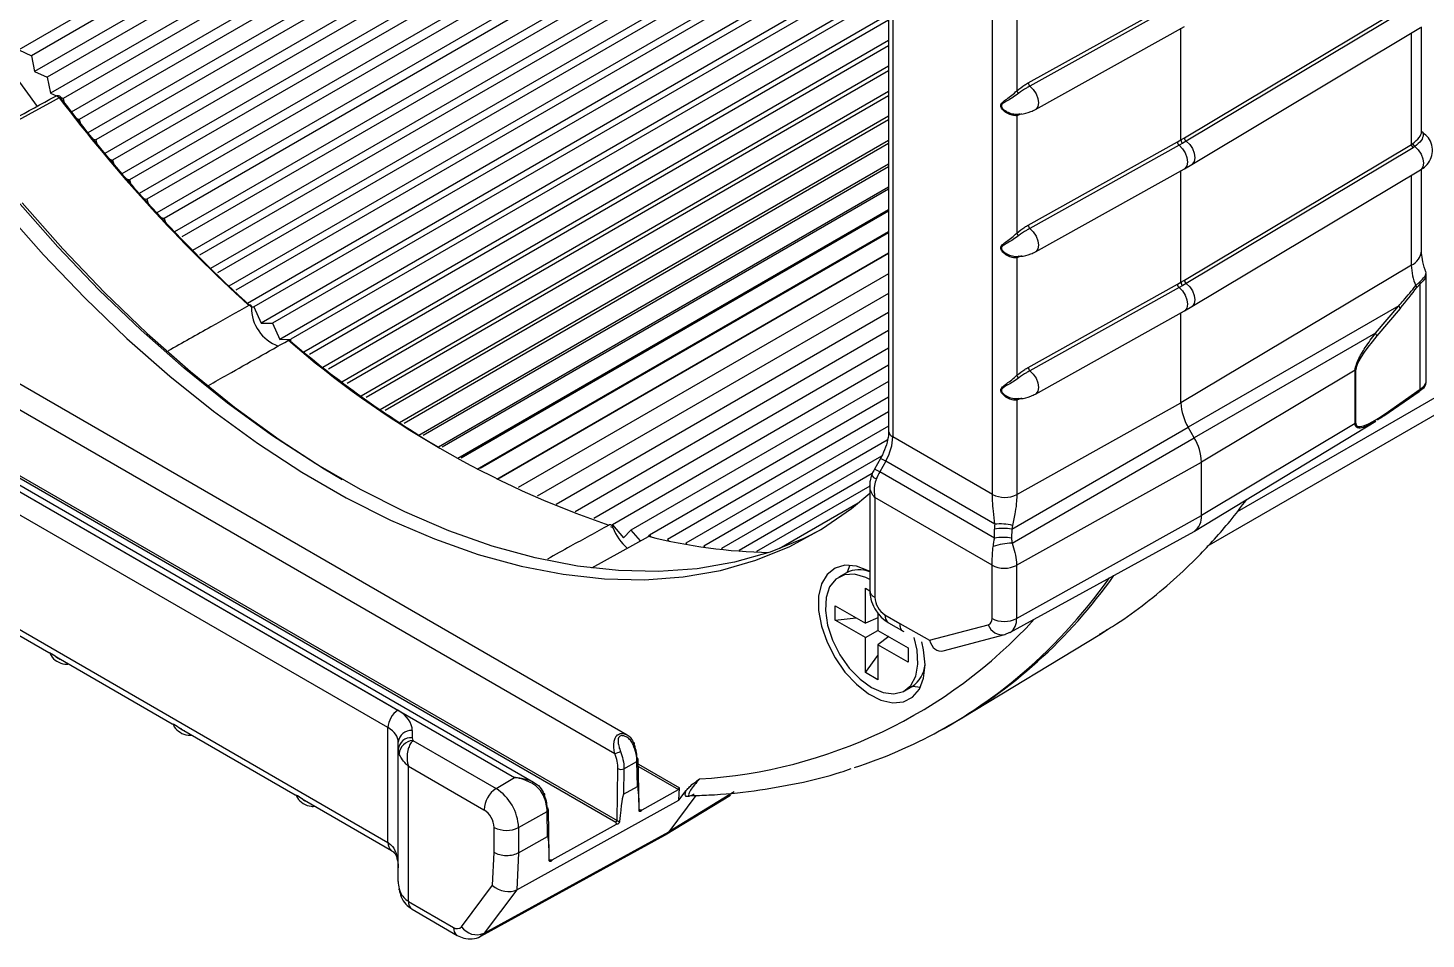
# Model space of a CAD drawing. Extents: x 7 to 135, y 1 to 99.
# Drawn here: x 81.862 to 86.678, y 68.775 to 71.913 of the extents above; entities that cross this region are included whole.
import ezdxf

# ---------------------------------------------------------------- set-up
doc = ezdxf.new("R2010")
doc.units = 0
doc.header["$MEASUREMENT"] = 0
doc.layers.add('OBJECT', color=7, linetype='CONTINUOUS')

msp = doc.modelspace()

# ---------------------------------------------------------------- linework, layer by layer
at = {"layer": 'OBJECT'}
for p, q in [((96.1288, 76.0777), (86.0274, 70.2463)), ((85.9243, 70.1276), (96.0915, 75.997)), ((84.8264, 73.5675), (81.8302, 71.8378)), ((84.8427, 73.5312), (81.8735, 71.8171)), ((84.8642, 73.4824), (81.8844, 71.7622)), ((84.8795, 73.447), (81.9276, 71.7429)), ((84.9005, 73.397), (81.9396, 71.6877)), ((84.9147, 73.3624), (81.9827, 71.6698)), ((84.9353, 73.3112), (82.0111, 71.6232)), ((84.9484, 73.2776), (82.0387, 71.5978)), ((84.9684, 73.2253), (82.0683, 71.5511)), ((84.9806, 73.1926), (82.0956, 71.5271)), ((85, 73.1391), (82.1264, 71.4802)), ((85.0112, 73.1074), (82.1533, 71.4575)), ((85.0299, 73.0528), (82.1853, 71.4106)), ((85.0402, 73.0221), (82.2118, 71.3893)), ((85.0582, 72.9664), (82.245, 71.3424)), ((85.0675, 72.9368), (82.2711, 71.3225)), ((84.7615, 72.6934), (82.3055, 71.2756)), ((84.7615, 72.66), (82.3311, 71.257)), ((84.7615, 72.5926), (82.3667, 71.2102)), ((84.7615, 72.5609), (82.3918, 71.1929)), ((84.7615, 72.493), (82.4286, 71.1462)), ((84.7615, 72.4629), (82.4531, 71.1303)), ((84.7615, 72.3945), (82.4911, 71.0838)), ((84.7615, 72.3661), (82.515, 71.0693)), ((84.7755, 72.3053), (82.5542, 71.023)), ((84.7928, 72.2887), (82.5775, 71.0098)), ((84.8265, 72.2388), (82.6178, 70.9638)), ((84.8265, 72.2139), (82.6404, 70.9519)), ((84.8265, 72.2396), (84.8265, 70.5244)), ((84.8409, 72.2196), (84.8409, 70.5044)), ((84.8265, 72.1442), (82.6648, 70.8962)), ((84.8265, 72.121), (82.7039, 70.8956)), ((84.8265, 72.051), (82.7292, 70.8402)), ((84.8265, 72.0296), (82.7677, 70.8411)), ((85.1841, 70.3062), (85.1841, 72.0215)), ((85.2682, 72.021), (85.2682, 71.6962)), ((85.3078, 71.7237), (85.8212, 72.0099)), ((84.8265, 71.9593), (82.8118, 70.7962)), ((85.827, 71.9984), (85.3136, 71.7122)), ((85.8458, 71.5342), (86.6273, 72.0014)), ((86.6333, 71.99), (85.8518, 71.5229)), ((84.8265, 71.9396), (82.832, 70.7882)), ((85.3321, 71.6317), (85.8455, 71.9179)), ((85.8337, 71.527), (85.8337, 71.9114)), ((85.8715, 71.443), (86.6591, 71.9138)), ((86.6623, 71.5549), (86.6623, 71.9163)), ((84.8265, 71.8691), (82.8772, 70.7438)), ((86.6273, 71.5115), (86.6273, 71.8948)), ((81.8302, 71.8378), (81.8735, 71.8171)), ((81.8735, 71.8171), (81.8844, 71.7622)), ((84.8265, 71.8512), (82.8966, 70.7371)), ((81.7747, 71.8052), (81.8929, 71.6427)), ((81.8844, 71.7622), (81.9276, 71.7429)), ((84.8265, 71.7805), (82.943, 70.6932)), ((84.8265, 71.7645), (82.9614, 70.6878)), ((81.9276, 71.7429), (81.9396, 71.6877)), ((81.9396, 71.6877), (81.9601, 71.6792)), ((81.9757, 71.6727), (81.9827, 71.6698)), ((81.9827, 71.6698), (81.986, 71.6556)), ((84.8265, 71.6936), (83.0091, 70.6444)), ((84.8265, 71.6794), (83.0266, 70.6403)), ((85.2844, 71.6173), (85.2682, 71.6105)), ((82.0277, 71.602), (82.0387, 71.5978)), ((82.0387, 71.5978), (82.0423, 71.5836)), ((84.8265, 71.6084), (83.0755, 70.5976)), ((84.8265, 71.5961), (83.0919, 70.5947)), ((85.2682, 71.6105), (85.2682, 71.2063)), ((82.0846, 71.5309), (82.0956, 71.5271)), ((82.0956, 71.5271), (82.0995, 71.5128)), ((84.8265, 71.5251), (83.1421, 70.5526)), ((85.8212, 71.52), (85.8337, 71.527)), ((85.8337, 71.527), (85.8458, 71.5342)), ((85.8518, 71.5229), (85.8396, 71.5155)), ((84.8265, 71.5145), (83.1573, 70.5509)), ((85.3078, 71.2338), (85.8212, 71.52)), ((85.827, 71.5085), (85.3136, 71.2223)), ((85.8396, 71.5155), (85.827, 71.5085)), ((85.8458, 71.0443), (86.6273, 71.5115)), ((86.6333, 71.5001), (85.8518, 71.0329)), ((86.6273, 71.5115), (86.6328, 71.515)), ((86.6392, 71.5039), (86.6333, 71.5001)), ((82.1424, 71.461), (82.1533, 71.4575)), ((82.1533, 71.4575), (82.1575, 71.4432)), ((84.8265, 71.4435), (83.2088, 70.5096)), ((84.8265, 71.4348), (83.2229, 70.5091)), ((85.3321, 71.1418), (85.8455, 71.428)), ((85.8455, 71.428), (85.8715, 71.443)), ((86.6623, 71.1456), (86.6623, 71.4264)), ((82.201, 71.3925), (82.2118, 71.3893)), ((82.2118, 71.3893), (82.2163, 71.375)), ((85.8337, 71.0371), (85.8337, 71.4214)), ((85.8715, 70.9531), (86.6591, 71.4239)), ((86.6273, 71.0955), (86.6273, 71.4049)), ((84.8265, 71.3639), (83.2757, 70.4686)), ((84.8265, 71.357), (83.2886, 70.4692)), ((82.2604, 71.3252), (82.2711, 71.3225)), ((82.2711, 71.3225), (82.2758, 71.3081)), ((84.8265, 71.2862), (83.3426, 70.4296)), ((84.8265, 71.2812), (83.3543, 70.4313)), ((82.3204, 71.2594), (82.3311, 71.257)), ((82.3311, 71.257), (82.3361, 71.2426)), ((84.8265, 71.2105), (83.4096, 70.3926)), ((84.8265, 71.2074), (83.4199, 70.3954)), ((84.8265, 71.1369), (83.4766, 70.3576)), ((84.8265, 71.1356), (83.4855, 70.3615)), ((85.2844, 71.1274), (85.2682, 71.1205)), ((85.2682, 71.1205), (85.2682, 70.7164)), ((86.6273, 71.0955), (85.8337, 70.6211)), ((84.8265, 71.066), (83.551, 70.3296)), ((85.8337, 71.0371), (85.8458, 71.0443)), ((86.6427, 71.0252), (86.6566, 71.0389)), ((86.6779, 70.691), (86.6779, 71.0645)), ((84.8265, 70.9985), (83.6163, 70.2998)), ((85.3078, 70.7439), (85.8212, 71.0301)), ((85.827, 71.0186), (85.3136, 70.7324)), ((85.8212, 71.0301), (85.8337, 71.0371)), ((85.8396, 71.0256), (85.827, 71.0186)), ((85.8518, 71.0329), (85.8396, 71.0256)), ((86.658, 71.032), (86.6462, 71.019)), ((86.658, 70.6686), (86.658, 71.032)), ((82.632, 70.9523), (82.6404, 70.9519)), ((82.6404, 70.9519), (82.6648, 70.8962)), ((85.8455, 70.9381), (85.8715, 70.9531)), ((86.5838, 70.9561), (85.8586, 70.5375)), ((86.5033, 70.8612), (86.5838, 70.9561)), ((86.5888, 70.947), (86.5083, 70.852)), ((82.6648, 70.8962), (82.7039, 70.8956)), ((82.7039, 70.8956), (82.7292, 70.8402)), ((84.8265, 70.9332), (83.6814, 70.2721)), ((85.3321, 70.6519), (85.8455, 70.9381)), ((85.8337, 70.6211), (85.8337, 70.9315)), ((83.9264, 69.4775), (81.5424, 70.8538)), ((84.8265, 70.8702), (83.7463, 70.2466)), ((86.5033, 70.8612), (85.8796, 70.5011)), ((81.4766, 70.8034), (83.8833, 69.4141)), ((82.7292, 70.8402), (82.7677, 70.8411)), ((82.7677, 70.8411), (82.7684, 70.8396)), ((84.8265, 70.8094), (83.8109, 70.2231)), ((84.8265, 70.751), (83.8751, 70.2018)), ((86.4337, 70.7338), (85.9044, 70.4174)), ((86.4337, 70.5505), (86.4337, 70.7338)), ((86.4355, 70.7351), (86.4355, 70.5518)), ((83.6038, 69.3147), (81.2509, 70.6731)), ((84.8265, 70.695), (83.939, 70.1826)), ((86.5329, 70.5766), (86.654, 70.661)), ((86.5369, 70.5843), (86.658, 70.6686)), ((81.255, 70.6495), (83.5382, 69.3314)), ((84.8265, 70.6414), (84.0024, 70.1656)), ((85.2844, 70.6375), (85.2682, 70.6306)), ((85.2682, 70.6306), (85.2682, 70.3058)), ((85.2682, 70.3058), (85.8337, 70.6211)), ((81.4586, 70.5791), (83.8874, 69.177)), ((81.4619, 70.5853), (83.8912, 69.1829)), ((84.8265, 70.5902), (84.0654, 70.1508)), ((85.8803, 70.1796), (86.5048, 70.5581)), ((84.8265, 70.5415), (84.1279, 70.1382)), ((85.2507, 70.1865), (85.8586, 70.5375)), ((85.8796, 70.5011), (85.8586, 70.5375)), ((86.4337, 70.5505), (85.9044, 70.2341)), ((84.8221, 70.4928), (84.1898, 70.1278)), ((85.1841, 70.3062), (84.8409, 70.5044)), ((85.2518, 70.1386), (85.8796, 70.5011)), ((81.6557, 70.4174), (83.1361, 69.5627)), ((84.8024, 70.4378), (84.2511, 70.1196)), ((84.7984, 70.4303), (84.7778, 70.3937)), ((84.8166, 70.4204), (84.796, 70.3838)), ((85.1921, 70.2036), (84.8166, 70.4204)), ((85.267, 70.0621), (85.9044, 70.4174)), ((85.9044, 70.2341), (85.9044, 70.4174)), ((84.7703, 70.3782), (84.3118, 70.1135)), ((85.1911, 70.1557), (84.796, 70.3838)), ((83.102, 69.5031), (81.6216, 70.3577)), ((84.7615, 70.3347), (84.3718, 70.1098)), ((84.7615, 70.3373), (84.7615, 69.9765)), ((84.7213, 70.2757), (84.4501, 70.1192)), ((85.1829, 70.0625), (84.779, 70.2956)), ((84.779, 70.2956), (84.779, 69.952)), ((85.267, 69.8787), (85.9044, 70.2341)), ((83.8684, 70.1954), (83.877, 70.1927)), ((83.8744, 70.2011), (83.8751, 70.2018)), ((83.8751, 70.2018), (83.9137, 70.1564)), ((83.9137, 70.1564), (83.939, 70.1826)), ((83.939, 70.1826), (83.9709, 70.1463)), ((85.1911, 70.1557), (85.1914, 70.1869)), ((85.2447, 69.8305), (85.8788, 70.1787)), ((85.2507, 70.1865), (85.2503, 70.1553)), ((85.2534, 70.1994), (85.2507, 70.1865)), ((83.8045, 70.0539), (83.9992, 70.1619)), ((83.9992, 70.1619), (84.0024, 70.1656)), ((84.0024, 70.1656), (84.0077, 70.1599)), ((84.0654, 70.1508), (84.0702, 70.1457)), ((84.1279, 70.1382), (84.1322, 70.1337)), ((84.1898, 70.1278), (84.1937, 70.1239)), ((84.2511, 70.1196), (84.2545, 70.1163)), ((84.3118, 70.1135), (84.3147, 70.1108)), ((84.3718, 70.1098), (84.3742, 70.1076)), ((84.6811, 70.0363), (84.6551, 70.0212)), ((85.1829, 69.8791), (85.1829, 70.0625)), ((85.267, 70.0621), (85.267, 69.8787)), ((84.7465, 69.9829), (84.7617, 69.9742)), ((84.7465, 69.8629), (84.7465, 69.9829)), ((81.6216, 69.9622), (83.102, 69.1076)), ((81.6341, 69.9347), (81.934, 69.7616)), ((84.6426, 69.8731), (84.6426, 69.9229)), ((84.6426, 69.9229), (84.7465, 69.8629)), ((84.7897, 69.8986), (84.7897, 69.838)), ((84.8141, 69.8913), (84.8656, 69.8616)), ((84.6426, 69.8731), (84.7147, 69.8813)), ((84.7465, 69.8131), (84.6426, 69.8731)), ((84.7897, 69.8808), (84.7465, 69.8629)), ((84.7465, 69.8131), (84.7897, 69.838)), ((84.7897, 69.838), (84.8936, 69.778)), ((84.8265, 69.8639), (84.8787, 69.8338)), ((84.8656, 69.8616), (84.9678, 69.8043)), ((84.9678, 69.8043), (85.1699, 69.8572)), ((85.5541, 69.824), (85.584, 69.8436)), ((84.7465, 69.693), (84.7465, 69.8131)), ((84.8268, 69.8165), (84.7897, 69.7882)), ((84.7897, 69.7882), (84.7897, 69.6681)), ((84.8936, 69.7282), (84.7897, 69.7882)), ((84.8776, 69.8343), (84.8781, 69.8341)), ((85.0148, 69.768), (85.2275, 69.8237)), ((85.0797, 69.5365), (85.5541, 69.824)), ((85.2275, 69.8237), (85.2445, 69.8318)), ((81.966, 69.7431), (82.3582, 69.5167)), ((84.7465, 69.693), (84.7897, 69.7513)), ((84.8936, 69.778), (84.8936, 69.7282)), ((84.7897, 69.6681), (84.7465, 69.693)), ((84.8811, 69.6298), (84.9071, 69.6448)), ((84.9091, 69.646), (84.9361, 69.6423)), ((82.3903, 69.4981), (82.7825, 69.2717)), ((83.102, 69.1076), (83.102, 69.5031)), ((85.0024, 69.4923), (85.0178, 69.5007)), ((83.1372, 69.4287), (83.1372, 69.4534)), ((83.1856, 69.4931), (83.1856, 69.4684)), ((83.1874, 69.459), (83.4744, 69.2933)), ((83.1372, 68.9737), (83.1372, 69.4287)), ((83.1723, 69.3706), (83.4327, 69.2203)), ((83.1723, 68.9051), (83.1723, 69.3706)), ((83.8912, 69.1829), (83.8939, 69.3619)), ((83.915, 69.3616), (83.9136, 69.2736)), ((83.915, 69.3616), (83.9597, 69.3866)), ((83.9611, 69.3), (83.9597, 69.3866)), ((83.9668, 69.2341), (83.9643, 69.393)), ((83.9646, 69.3773), (84.1061, 69.2956)), ((83.9647, 69.3691), (84.1023, 69.2896)), ((83.4744, 69.2933), (83.5382, 69.3314)), ((83.9136, 69.2736), (83.9611, 69.3)), ((83.9771, 69.2198), (84.1023, 69.2896)), ((84.0571, 69.1338), (84.2818, 69.2701)), ((84.295, 69.2815), (84.0689, 69.1447)), ((84.1628, 69.2695), (84.0689, 69.1447)), ((84.1023, 69.2896), (84.1061, 69.2956)), ((84.1041, 69.2531), (84.1061, 69.2956)), ((84.1041, 69.2531), (84.1296, 69.287)), ((82.8146, 69.2532), (83.1144, 69.0801)), ((83.546, 68.9451), (84.1041, 69.2531)), ((83.5519, 69.1592), (83.6504, 69.2141)), ((83.6517, 69.1277), (83.6504, 69.2141)), ((83.6574, 69.0618), (83.655, 69.2206)), ((83.967, 69.217), (83.967, 69.2171)), ((83.6678, 69.0474), (83.8892, 69.1708)), ((83.8874, 69.177), (83.8912, 69.1829)), ((83.4214, 68.7847), (84.0556, 69.133)), ((83.433, 68.7949), (84.0689, 69.1447)), ((83.4678, 69.0726), (83.4678, 69.1596)), ((83.5519, 69.1592), (83.5519, 69.0721)), ((83.5519, 69.0721), (83.6517, 69.1277)), ((83.4625, 68.9601), (83.4677, 69.0726)), ((83.5519, 69.0721), (83.546, 68.9451)), ((83.6577, 69.0445), (83.6577, 69.0445)), ((83.355, 68.8172), (83.4625, 68.9601)), ((83.546, 68.9451), (83.433, 68.7949)), ((83.1727, 68.9049), (83.3281, 68.8152)), ((83.1851, 68.8774), (83.3405, 68.7877))]:
    msp.add_line(p, q, dxfattribs=at)
at = {"layer": 'OBJECT', "flags": 128}
for points in [[(81.9697, 71.6718), (81.9483, 71.6602), (81.863, 71.6137), (81.6786, 71.5134)], [(81.9551, 71.6765), (81.9564, 71.6776), (81.9566, 71.6778)], [(81.9566, 71.6778), (81.958, 71.6783), (81.9598, 71.6784), (81.9618, 71.678), (81.9638, 71.6771), (81.9659, 71.6757), (81.9678, 71.6739), (81.9697, 71.6718)], [(81.9697, 71.6718), (81.9716, 71.6728), (81.9732, 71.6735), (81.9745, 71.6739), (81.9754, 71.6739), (81.9757, 71.6737)], [(81.9757, 71.6737), (81.9758, 71.6736), (81.9758, 71.673), (81.9753, 71.672), (81.9744, 71.6707)], [(85.3136, 71.7122), (85.325, 71.7006), (85.3343, 71.6859), (85.3404, 71.6699), (85.3425, 71.6546), (85.3404, 71.6419), (85.3343, 71.6332), (85.3321, 71.6317)], [(85.8518, 71.5229), (85.8637, 71.5115), (85.8733, 71.497), (85.8796, 71.4811), (85.8818, 71.4659), (85.8796, 71.4531), (85.8733, 71.4443), (85.8715, 71.443)], [(85.827, 71.5085), (85.8384, 71.4969), (85.8477, 71.4822), (85.8538, 71.4662), (85.8559, 71.4509), (85.8538, 71.4382), (85.8477, 71.4295), (85.8455, 71.428)], [(86.6392, 71.5039), (86.6511, 71.4925), (86.6608, 71.478), (86.6672, 71.4621), (86.6694, 71.4468), (86.6672, 71.4339), (86.6608, 71.4251), (86.6591, 71.4239)], [(81.7777, 71.2871), (81.9155, 71.1308), (82.0573, 70.9827), (82.2025, 70.8432), (82.3505, 70.713), (82.5007, 70.5925), (82.6524, 70.4823), (82.8051, 70.3829), (82.958, 70.2946), (83.1107, 70.2178), (83.2624, 70.1528), (83.4126, 70.0998), (83.5606, 70.0592), (83.7058, 70.0311), (83.8476, 70.0155), (83.9854, 70.0126), (84.1187, 70.0223), (84.2469, 70.0447), (84.3695, 70.0796), (84.486, 70.1268), (84.5959, 70.1863), (84.6987, 70.2577), (84.7615, 70.3103)], [(84.5931, 70.1846), (84.5348, 70.155), (84.4183, 70.1077), (84.2957, 70.0729), (84.1675, 70.0505), (84.0342, 70.0408), (83.8963, 70.0437), (83.7545, 70.0592), (83.6094, 70.0874), (83.4614, 70.128), (83.3112, 70.1809), (83.1595, 70.2459), (83.0068, 70.3227), (82.8538, 70.4111), (82.7012, 70.5105), (82.5495, 70.6207), (82.3993, 70.7411), (82.2513, 70.8714), (82.1061, 71.0109), (81.9643, 71.159), (81.8265, 71.3152)], [(81.8421, 71.31), (81.9816, 71.1519), (82.1251, 71.002), (82.2721, 70.8608), (82.4218, 70.729), (82.5738, 70.607), (82.7274, 70.4955), (82.8819, 70.3949), (82.9444, 70.3574)], [(85.3136, 71.2223), (85.325, 71.2107), (85.3343, 71.196), (85.3404, 71.18), (85.3425, 71.1647), (85.3404, 71.152), (85.3343, 71.1433), (85.3321, 71.1418)], [(85.827, 71.0186), (85.8384, 71.0069), (85.8477, 70.9923), (85.8538, 70.9763), (85.8559, 70.961), (85.8538, 70.9482), (85.8477, 70.9396), (85.8455, 70.9381)], [(85.8518, 71.0329), (85.8637, 71.0215), (85.8733, 71.0071), (85.8796, 70.9912), (85.8818, 70.976), (85.8796, 70.9632), (85.8733, 70.9543), (85.8715, 70.9531)], [(85.3136, 70.7324), (85.325, 70.7207), (85.3343, 70.7061), (85.3404, 70.6901), (85.3425, 70.6748), (85.3404, 70.662), (85.3343, 70.6533), (85.3321, 70.6519)], [(86.5329, 70.5766), (86.532, 70.5761), (86.5307, 70.5755)], [(84.7615, 70.0415), (84.7574, 70.0436), (84.7154, 70.0593), (84.6762, 70.0624), (84.6419, 70.0528), (84.6145, 70.0309), (84.5953, 69.9979), (84.5855, 69.9556), (84.5855, 69.9063), (84.5953, 69.8526), (84.6145, 69.7975), (84.6419, 69.7439), (84.6762, 69.6947), (84.7154, 69.6526), (84.7574, 69.6197), (84.8, 69.598), (84.8409, 69.5885), (84.8779, 69.5919), (84.9089, 69.6078), (84.9324, 69.6354), (84.947, 69.6733), (84.952, 69.7194), (84.952, 69.7194)], [(84.7615, 70.0137), (84.7481, 70.0202), (84.7093, 70.0311), (84.6742, 70.029), (84.645, 70.0142), (84.6235, 69.9876), (84.6111, 69.9507), (84.6086, 69.906), (84.6161, 69.8562), (84.6332, 69.8045), (84.6587, 69.7541), (84.6911, 69.7083), (84.7284, 69.6697), (84.7681, 69.641)], [(84.6934, 70.0626), (84.6836, 70.0387), (84.6832, 70.0374)], [(84.7681, 69.641), (84.8079, 69.6238), (84.8451, 69.6194), (84.8775, 69.6278), (84.903, 69.6487), (84.9201, 69.6808), (84.9276, 69.7219), (84.9251, 69.7695), (84.915, 69.8134)], [(84.952, 69.7194), (84.947, 69.7712), (84.9407, 69.799)], [(83.9462, 69.4453), (83.9481, 69.4465), (83.9496, 69.4476), (83.9507, 69.4486), (83.9512, 69.4494), (83.9512, 69.45), (83.9506, 69.4504), (83.9495, 69.4505), (83.948, 69.4504)], [(83.6374, 69.2698), (83.6393, 69.271), (83.6408, 69.2721), (83.6419, 69.2731), (83.6424, 69.2739), (83.6424, 69.2745), (83.6418, 69.2748), (83.6408, 69.275), (83.6393, 69.2748)], [(84.0689, 69.1447), (84.0627, 69.1379), (84.0556, 69.133)], [(83.1399, 68.9452), (83.1399, 68.9459), (83.1406, 68.9482)], [(83.433, 68.7949), (83.4276, 68.7891), (83.4216, 68.7848)]]:
    msp.add_lwpolyline(points, dxfattribs=at)
at = {"layer": 'OBJECT'}
for centre, radius, start, end in [((85.3236, 71.7245), 0.0159, 182.7821, 230.6112), ((81.9638, 71.6646), 0.015, 37.3726, 118.5482), ((86.2347, 74.9103), 5.3552, 217.2101, 227.5861), ((86.2563, 74.922), 5.3764, 217.2091, 227.6134), ((85.2893, 71.7055), 0.023, 203.7107, 230.5877), ((85.2749, 71.6095), 0.00674, 91.85, 171.757), ((85.8612, 71.5351), 0.0154, 183.0199, 232.4819), ((85.8371, 71.5208), 0.0159, 182.8119, 230.5786), ((86.6426, 71.5123), 0.0154, 182.991, 232.5109), ((86.6473, 71.516), 0.0146, 183.9864, 236.3198), ((85.3236, 71.2346), 0.0159, 182.7826, 230.6102), ((85.2893, 71.2155), 0.023, 203.7109, 230.5875), ((86.6007, 71.1514), 0.0619, 295.3875, 354.6393), ((85.2749, 71.1196), 0.00674, 91.8495, 171.7575), ((86.813, 71.0995), 0.1858, 181.2476, 203.5629), ((85.8612, 71.0451), 0.0154, 183.0197, 232.4822), ((86.6422, 71.0323), 0.0158, 358.8627, 24.7352), ((85.8371, 71.0309), 0.0159, 182.8116, 230.5789), ((86.631, 71.0146), 0.0159, 16.362, 42.2249), ((82.7704, 70.9479), 0.1385, 178.7748, 250.6107), ((86.5713, 70.9435), 0.0178, 11.4351, 45.3101), ((86.4909, 70.8485), 0.0178, 11.4192, 45.3443), ((84.9398, 73.3406), 3.3197, 228.9429, 251.0625), ((85.3149, 73.851), 3.9496, 229.8022, 238.9147), ((85.2893, 70.7256), 0.023, 203.711, 230.5874), ((85.3236, 70.7446), 0.0159, 182.7823, 230.6105), ((86.4277, 70.744), 0.0118, 300.5814, 311.5705), ((86.6482, 70.669), 0.00986, 306.127, 358.0208), ((85.2749, 70.6297), 0.00674, 91.8494, 171.7578), ((86.0068, 70.627), 0.1731, 181.9564, 211.144), ((86.527, 70.5846), 0.00986, 306.1395, 358.0083), ((84.8506, 70.5265), 0.0241, 184.9892, 246.3297), ((86.4277, 70.5606), 0.0118, 300.5814, 311.5705), ((85.7314, 70.4115), 0.1731, 1.9571, 31.1433), ((84.5458, 69.9459), 0.5463, 60.2841, 62.4563), ((84.7927, 70.3855), 0.0273, 205.7556, 251.7558), ((84.5271, 69.9128), 0.5423, 60.2777, 62.4658), ((85.2266, 70.3884), 0.0925, 242.6567, 296.7655), ((85.8434, 70.2287), 0.0613, 305.3317, 5.0298), ((84.0305, 70.2456), 0.1624, 199.0183, 230.3604), ((85.2198, 70.0187), 0.1706, 79.5822, 99.587), ((85.21, 70.0166), 0.1879, 76.6262, 95.4599), ((84.4451, 71.9248), 1.8183, 255.8037, 269.0554), ((85.2615, 69.8999), 0.239, 92.3422, 108.313), ((85.2195, 69.9875), 0.1706, 79.5809, 99.5883), ((84.7254, 69.9503), 0.0967, 68.1309, 117.2515), ((85.2253, 70.1446), 0.0925, 242.6562, 296.7663), ((84.1566, 71.0458), 1.7689, 299.1341, 324.836), ((84.0885, 71.0838), 1.8387, 309.7371, 324.5962), ((84.7909, 69.9791), 0.0296, 185.0045, 246.3148), ((84.8551, 69.9555), 0.0761, 182.6052, 237.3946), ((84.8435, 69.8881), 0.0296, 173.723, 234.9627), ((84.0742, 71.0226), 1.699, 273.4265, 317.5736), ((85.1626, 69.8763), 0.0205, 290.856, 7.8872), ((85.2193, 69.8759), 0.0529, 200.7429, 279.0264), ((85.2253, 69.9613), 0.0925, 242.6562, 296.7663), ((85.2165, 69.8727), 0.0508, 304.0442, 6.7531), ((84.8505, 69.7295), 0.1019, 303.7818, 354.8777), ((84.1903, 70.9701), 1.6861, 287.9096, 309.5464), ((83.1774, 69.4996), 0.0755, 123.2301, 177.3481), ((83.1818, 69.4483), 0.0449, 85.2236, 173.4383), ((83.1818, 69.4236), 0.0449, 85.2242, 173.4384), ((83.1919, 69.4072), 0.052, 95.0211, 173.575), ((83.8685, 69.4836), 0.0711, 282.0079, 298.7184), ((83.9048, 69.3827), 0.0235, 242.5168, 295.7388), ((83.9568, 69.3935), 0.00748, 292.7245, 356.6408), ((83.9568, 69.3922), 0.00759, 6.0468, 65.4264), ((83.5251, 69.216), 0.0924, 123.2291, 177.3485), ((83.3837, 69.1515), 0.1683, 2.6053, 57.3947), ((83.3917, 69.1561), 0.0761, 2.6059, 57.3941), ((83.6474, 69.221), 0.00752, 292.8947, 356.459), ((83.6474, 69.2197), 0.0076, 6.0796, 65.4226), ((83.9012, 69.2014), 0.021, 241.4738, 265.8013), ((83.5102, 69.2417), 0.0925, 242.656, 296.7665), ((83.1315, 69.1044), 0.0297, 173.7844, 234.8765), ((83.1325, 69.1045), 0.0304, 174.5357, 233.5095), ((83.2012, 68.9016), 0.0291, 173.0151, 234.5501), ((83.198, 68.9487), 0.0506, 239.4807, 239.9443), ((83.2021, 68.9017), 0.0296, 173.7207, 234.9652), ((83.3575, 68.8119), 0.0296, 173.7008, 234.9731), ((83.3405, 68.8305), 0.0197, 231.004, 317.4063), ((83.4079, 68.8545), 0.0646, 215.2327, 292.9117)]:
    msp.add_arc(centre, radius, start, end, dxfattribs=at)
for centre, major_axis, ratio, start_param, end_param in [((1082.7054, 622.8354), (1075.6789, 591.4588), 0.001755, 3.515358, 3.516078), ((86.342, 70.8141), (0.3665, 0.3478), 0.172095, 5.277236, 5.510268), ((86.6524, 70.9296), (0.214, 0.2031), 0.172095, 2.135643, 2.979734), ((86.5529, 70.6435), (0.1246, 0.0494), 0.19039, 5.635863, 6.207808), ((86.6524, 70.7463), (0.214, 0.2031), 0.172095, 2.979734, 3.989026), ((84.7581, 70.4542), (0.0578, 0.1052), 0.563022, 4.700608, 5.486007), ((84.8554, 70.3495), (0.0591, 0.1045), 0.571388, 1.565657, 1.792033), ((85.3838, 70.2953), (0.1361, 0.2357), 0.577247, 2.270348, 2.343815), ((85.2818, 70.1033), (-0.0165, 0.1312), 0.719639, 1.071556, 1.302126), ((85.3111, 70.1202), (-0.0432, 0.073), 0.584325, 0.766616, 0.997186), ((85.0102, 69.8288), (0.0079, 0.0617), 0.713375, 2.06851, 3.421707), ((83.0166, 69.4914), (0.169, 0.0026), 0.587275, 6.27415, 7.059548), ((83.0172, 69.4517), (0.12, 0.0026), 0.591298, 6.270279, 7.055678), ((83.2566, 69.4691), (0.071, 0.0011), 0.587275, 3.132557, 3.358934), ((83.8861, 69.4417), (-0.0536, 0.0897), 0.56722, 3.918948, 4.477792), ((83.2572, 69.4294), (0.12, 0.0011), 0.583219, 3.136322, 3.362699), ((83.8209, 69.4041), (-0.0503, 0.0903), 0.587367, 3.935806, 4.501126), ((83.582, 69.2662), (-0.0497, 0.0832), 0.56722, 3.918948, 4.484097), ((83.8996, 69.0441), (0.0143, 0.2296), 0.045213, 0.029002, 0.937916), ((83.9543, 69.0745), (0.0071, 0.2256), 0.046968, 5.402591, 6.311316), ((83.6449, 68.9022), (0.0071, 0.2256), 0.046968, 5.401722, 6.311316), ((83.0172, 69.0612), (0.12, -0.0027), 0.561983, 0.795039, 0.797817), ((83.2572, 68.9382), (0.1062, -0.0794), 0.70338, 3.625484, 3.865903), ((83.5049, 68.9845), (0.0577, -0.0208), 0.71208, 4.170661, 5.724004)]:
    msp.add_ellipse(centre, major_axis=major_axis, ratio=ratio, start_param=start_param, end_param=end_param, dxfattribs=at)
for points, knots in [([(85.2682, 71.6962), (85.2772, 71.7035), (85.2903, 71.714), (85.3036, 71.7214), (85.3078, 71.7237)], [0, 0, 0, 0, 0.6904, 1, 1, 1, 1]), ([(85.2682, 71.6105), (85.2631, 71.6105), (85.2526, 71.6107), (85.2349, 71.618), (85.222, 71.6274), (85.2152, 71.6361), (85.2128, 71.6416), (85.2127, 71.6466), (85.2145, 71.6515), (85.2208, 71.6588), (85.2337, 71.6682), (85.2516, 71.6809), (85.2626, 71.6911), (85.2682, 71.6962)], [0, 0, 0, 0, 0.12846, 0.265198, 0.392988, 0.437147, 0.483316, 0.514866, 0.54591, 0.602369, 0.724257, 0.859504, 1, 1, 1, 1]), ([(85.2747, 71.6877), (85.2685, 71.6831), (85.2567, 71.6741), (85.2376, 71.6633), (85.2239, 71.6558), (85.2171, 71.6499), (85.2151, 71.6458), (85.2151, 71.6417), (85.2167, 71.6387), (85.2191, 71.6354), (85.2252, 71.6292), (85.2389, 71.6212), (85.2577, 71.6154), (85.2691, 71.616), (85.2747, 71.6162)], [0, 0, 0, 0, 0.147739, 0.286547, 0.407208, 0.459793, 0.487158, 0.514363, 0.551097, 0.555603, 0.597245, 0.724145, 0.86479, 1, 1, 1, 1]), ([(85.3136, 71.7122), (85.3095, 71.71), (85.2968, 71.7031), (85.2836, 71.6939), (85.2747, 71.6877)], [0, 0, 0, 0, 0.318593, 1, 1, 1, 1]), ([(85.2749, 71.6165), (85.2767, 71.6164), (85.2911, 71.6158), (85.3112, 71.6216), (85.327, 71.6293), (85.3321, 71.6317)], [0, 0, 0, 0, 0.085368, 0.705158, 1, 1, 1, 1]), ([(85.8337, 71.527), (85.8338, 71.526), (85.834, 71.5241), (85.8352, 71.5209), (85.8369, 71.5181), (85.8385, 71.5164), (85.8394, 71.5157), (85.8396, 71.5155)], [0, 0, 0, 0, 0.240732, 0.481453, 0.722207, 0.952198, 1, 1, 1, 1]), ([(86.6328, 71.515), (86.6405, 71.5214), (86.6561, 71.5343), (86.6634, 71.5506), (86.662, 71.5544), (86.6618, 71.5549)], [0, 0, 0, 0, 0.469491, 0.938888, 1, 1, 1, 1]), ([(86.6635, 71.5548), (86.6637, 71.5548), (86.6667, 71.5543), (86.6693, 71.5439), (86.6639, 71.5248), (86.6476, 71.5109), (86.6392, 71.5039)], [0, 0, 0, 0, 0.015282, 0.281006, 0.634772, 1, 1, 1, 1]), ([(86.6591, 71.4239), (86.6652, 71.4281), (86.6793, 71.4378), (86.6948, 71.4595), (86.7023, 71.4878), (86.6975, 71.5161), (86.6836, 71.5396), (86.6699, 71.5498), (86.6634, 71.5547)], [0, 0, 0, 0, 0.139844, 0.320609, 0.494737, 0.679877, 0.847056, 1, 1, 1, 1]), ([(86.6639, 71.5549), (86.6634, 71.556), (86.6625, 71.5578), (86.6619, 71.5543), (86.6617, 71.5531)], [0, 0, 0, 0, 0.6713573, 1, 1, 1, 1]), ([(85.2682, 71.2063), (85.2772, 71.2135), (85.2903, 71.224), (85.3036, 71.2315), (85.3078, 71.2338)], [0, 0, 0, 0, 0.6904, 1, 1, 1, 1]), ([(85.2682, 71.1205), (85.2631, 71.1206), (85.2526, 71.1208), (85.2349, 71.1281), (85.222, 71.1375), (85.2152, 71.1461), (85.2128, 71.1517), (85.2127, 71.1566), (85.2145, 71.1616), (85.2208, 71.1689), (85.2337, 71.1782), (85.2516, 71.191), (85.2626, 71.2011), (85.2682, 71.2063)], [0, 0, 0, 0, 0.12846, 0.265198, 0.392989, 0.437148, 0.483317, 0.514866, 0.545911, 0.602369, 0.724257, 0.859505, 1, 1, 1, 1]), ([(85.2747, 71.1978), (85.2685, 71.1931), (85.2567, 71.1841), (85.2376, 71.1733), (85.2239, 71.1659), (85.2171, 71.16), (85.2151, 71.1558), (85.2151, 71.1518), (85.2167, 71.1488), (85.2191, 71.1455), (85.2252, 71.1392), (85.2389, 71.1313), (85.2577, 71.1254), (85.2691, 71.126), (85.2747, 71.1263)], [0, 0, 0, 0, 0.147739, 0.286547, 0.407208, 0.459793, 0.487158, 0.514363, 0.551097, 0.555603, 0.597245, 0.724144, 0.86479, 1, 1, 1, 1]), ([(85.3136, 71.2223), (85.3095, 71.2201), (85.2968, 71.2131), (85.2836, 71.204), (85.2747, 71.1978)], [0, 0, 0, 0, 0.318593, 1, 1, 1, 1]), ([(85.2749, 71.1266), (85.2767, 71.1265), (85.2911, 71.1259), (85.3112, 71.1316), (85.327, 71.1393), (85.3321, 71.1418)], [0, 0, 0, 0, 0.085368, 0.705158, 1, 1, 1, 1]), ([(86.6759, 71.0766), (86.6756, 71.0776), (86.6703, 71.0912), (86.6647, 71.1151), (86.6624, 71.136), (86.6624, 71.1445), (86.6623, 71.1456)], [0, 0, 0, 0, 0.037075, 0.512332, 0.937583, 1, 1, 1, 1]), ([(86.6566, 71.0389), (86.6628, 71.0449), (86.6753, 71.0567), (86.6798, 71.0697), (86.6756, 71.0754), (86.675, 71.0762)], [0, 0, 0, 0, 0.463053, 0.92447, 1, 1, 1, 1]), ([(86.6766, 71.0646), (86.6765, 71.0601), (86.6764, 71.0493), (86.6648, 71.0383), (86.658, 71.032)], [0, 0, 0, 0, 0.419519, 1, 1, 1, 1]), ([(85.8337, 71.0371), (85.8338, 71.0361), (85.834, 71.0342), (85.8352, 71.031), (85.8369, 71.0282), (85.8385, 71.0265), (85.8394, 71.0257), (85.8396, 71.0256)], [0, 0, 0, 0, 0.24073, 0.481454, 0.722208, 0.952199, 1, 1, 1, 1]), ([(86.5838, 70.9561), (86.5893, 70.9622), (86.6091, 70.9843), (86.6286, 71.0081), (86.6427, 71.0252)], [0, 0, 0, 0, 0.277548, 1, 1, 1, 1]), ([(82.6227, 70.9566), (82.5792, 70.9321), (82.4866, 70.88), (82.3941, 70.8279), (82.345, 70.8003)], [0, 0, 0, 0, 0.470016, 1, 1, 1, 1]), ([(82.632, 70.9509), (82.6319, 70.9522), (82.6318, 70.9548), (82.6303, 70.9573), (82.628, 70.9583), (82.6253, 70.9579), (82.6234, 70.9569), (82.6227, 70.9566)], [0, 0, 0, 0, 0.2200533, 0.4402963, 0.6562142, 0.8700568, 1, 1, 1, 1]), ([(86.4337, 70.7338), (86.4338, 70.736), (86.4341, 70.7413), (86.4373, 70.7533), (86.448, 70.7791), (86.471, 70.8172), (86.4917, 70.8453), (86.5033, 70.8612)], [0, 0, 0, 0, 0.046981, 0.11357, 0.227351, 0.564876, 1, 1, 1, 1]), ([(82.4836, 70.6816), (82.5058, 70.6942), (82.5978, 70.746), (82.6897, 70.7979), (82.7594, 70.8373)], [0, 0, 0, 0, 0.24128, 1, 1, 1, 1]), ([(82.7594, 70.8373), (82.7605, 70.8379), (82.7628, 70.839), (82.7654, 70.8391), (82.7667, 70.8381), (82.7668, 70.8363), (82.766, 70.8348), (82.7657, 70.8342)], [0, 0, 0, 0, 0.213909, 0.427848, 0.641601, 0.85576, 1, 1, 1, 1]), ([(85.2682, 70.6306), (85.2631, 70.6307), (85.2526, 70.6308), (85.2349, 70.6382), (85.222, 70.6475), (85.2152, 70.6562), (85.2128, 70.6617), (85.2127, 70.6667), (85.2145, 70.6717), (85.2208, 70.679), (85.2337, 70.6883), (85.2516, 70.7011), (85.2626, 70.7112), (85.2682, 70.7164)], [0, 0, 0, 0, 0.12846, 0.265198, 0.392989, 0.437148, 0.483317, 0.514866, 0.545911, 0.602369, 0.724257, 0.859505, 1, 1, 1, 1]), ([(85.2747, 70.7079), (85.2685, 70.7032), (85.2567, 70.6942), (85.2376, 70.6834), (85.2239, 70.676), (85.2171, 70.67), (85.2151, 70.6659), (85.2151, 70.6618), (85.2167, 70.6589), (85.2191, 70.6556), (85.2252, 70.6493), (85.2389, 70.6414), (85.2577, 70.6355), (85.2691, 70.6361), (85.2747, 70.6364)], [0, 0, 0, 0, 0.147739, 0.286547, 0.407208, 0.459794, 0.487158, 0.514363, 0.551096, 0.555603, 0.597245, 0.724144, 0.86479, 1, 1, 1, 1]), ([(85.2682, 70.7164), (85.2772, 70.7236), (85.2903, 70.7341), (85.3036, 70.7416), (85.3078, 70.7439)], [0, 0, 0, 0, 0.6904, 1, 1, 1, 1]), ([(85.3136, 70.7324), (85.3095, 70.7301), (85.2968, 70.7232), (85.2836, 70.7141), (85.2747, 70.7079)], [0, 0, 0, 0, 0.318593, 1, 1, 1, 1]), ([(86.654, 70.661), (86.6571, 70.6634), (86.6671, 70.6709), (86.6753, 70.6765), (86.6769, 70.6866), (86.6772, 70.6886)], [0, 0, 0, 0, 0.2680064, 0.8560293, 1, 1, 1, 1]), ([(85.2749, 70.6366), (85.2767, 70.6366), (85.2911, 70.636), (85.3112, 70.6417), (85.327, 70.6494), (85.3321, 70.6519)], [0, 0, 0, 0, 0.085368, 0.705158, 1, 1, 1, 1]), ([(86.504, 70.5593), (86.4875, 70.549), (86.4674, 70.5363), (86.4462, 70.5344), (86.4389, 70.5366), (86.4349, 70.5421), (86.4338, 70.5468), (86.4337, 70.5498), (86.4337, 70.5505)], [0, 0, 0, 0, 0.598891, 0.731787, 0.865421, 0.930784, 0.985226, 1, 1, 1, 1]), ([(86.5307, 70.5755), (86.5256, 70.5717), (86.5187, 70.5664), (86.5121, 70.5633), (86.5104, 70.5625)], [0, 0, 0, 0, 0.744078, 1, 1, 1, 1]), ([(84.8265, 70.5244), (84.8264, 70.5196), (84.8259, 70.5056), (84.8198, 70.4775), (84.809, 70.4498), (84.8007, 70.4344), (84.7984, 70.4303)], [0, 0, 0, 0, 0.177577, 0.520639, 0.87216, 1, 1, 1, 1]), ([(84.7682, 70.3735), (84.7659, 70.3669), (84.7618, 70.3552), (84.7621, 70.3428), (84.7622, 70.3374)], [0, 0, 0, 0, 0.561773, 1, 1, 1, 1]), ([(84.7778, 70.3937), (84.7769, 70.3921), (84.7733, 70.3856), (84.7703, 70.3787), (84.7681, 70.3736)], [0, 0, 0, 0, 0.249709, 1, 1, 1, 1]), ([(84.779, 70.2956), (84.779, 70.2957), (84.7773, 70.2976), (84.7745, 70.301), (84.768, 70.3105), (84.762, 70.3227), (84.7623, 70.3334), (84.7624, 70.3374)], [0, 0, 0, 0, 0.007009, 0.152267, 0.268361, 0.727321, 1, 1, 1, 1]), ([(84.7842, 70.3595), (84.7841, 70.3594), (84.7811, 70.352), (84.7767, 70.334), (84.7766, 70.3141), (84.7781, 70.3015), (84.7786, 70.2983), (84.7788, 70.2968), (84.7789, 70.2962), (84.779, 70.2959), (84.779, 70.2957), (84.779, 70.2956)], [0, 0, 0, 0, 0.005743, 0.356856, 0.829925, 0.915275, 0.964577, 0.985128, 0.992054, 0.993588, 1, 1, 1, 1]), ([(85.1921, 70.2036), (85.1905, 70.2183), (85.1877, 70.2441), (85.1846, 70.2811), (85.1842, 70.2989), (85.1841, 70.3062)], [0, 0, 0, 0, 0.4345409, 0.7667183, 1, 1, 1, 1]), ([(85.2682, 70.3058), (85.268, 70.2982), (85.2675, 70.2798), (85.2627, 70.2412), (85.2568, 70.2146), (85.2534, 70.1994)], [0, 0, 0, 0, 0.231235, 0.561816, 1, 1, 1, 1]), ([(85.5535, 69.825), (85.5548, 69.8258), (85.574, 69.8375), (85.629, 69.8698), (85.7128, 69.9315), (85.8073, 70.0093), (85.9045, 70.1025), (85.989, 70.1949), (86.0414, 70.2638), (86.0605, 70.2888)], [0, 0, 0, 0, 0.006733, 0.099706, 0.282574, 0.465442, 0.636374, 0.867758, 1, 1, 1, 1]), ([(83.8625, 70.2005), (83.8186, 70.1762), (83.7483, 70.1373), (83.6781, 70.0984), (83.6518, 70.0838)], [0, 0, 0, 0, 0.624471, 1, 1, 1, 1]), ([(83.877, 70.1927), (83.8764, 70.1942), (83.8751, 70.1972), (83.872, 70.2004), (83.8685, 70.2019), (83.8651, 70.2018), (83.8632, 70.2009), (83.8625, 70.2005)], [0, 0, 0, 0, 0.2200476, 0.4403035, 0.6562176, 0.8700583, 1, 1, 1, 1]), ([(85.1829, 70.0625), (85.1829, 70.0654), (85.183, 70.0767), (85.1842, 70.0984), (85.1857, 70.1176), (85.1864, 70.1267)], [0, 0, 0, 0, 0.154646, 0.598419, 1, 1, 1, 1]), ([(85.2518, 70.1386), (85.2554, 70.1278), (85.2629, 70.1055), (85.2666, 70.0789), (85.2669, 70.0655), (85.267, 70.0621)], [0, 0, 0, 0, 0.414902, 0.850088, 1, 1, 1, 1]), ([(84.7615, 69.9765), (84.7619, 69.969), (84.7631, 69.9501), (84.774, 69.9198), (84.7939, 69.8892), (84.8133, 69.8718), (84.8248, 69.8649), (84.8265, 69.8639)], [0, 0, 0, 0, 0.170726, 0.427085, 0.695084, 0.954941, 1, 1, 1, 1]), ([(84.8783, 69.8341), (84.8781, 69.8342), (84.8734, 69.8351), (84.8677, 69.8442), (84.8663, 69.8558), (84.8656, 69.8616)], [0, 0, 0, 0, 0.020322, 0.510148, 1, 1, 1, 1]), ([(81.9342, 69.762), (81.9344, 69.7617), (81.9348, 69.7613), (81.9378, 69.7606), (81.9414, 69.7592), (81.9456, 69.7567), (81.9508, 69.7532), (81.9576, 69.7482), (81.9633, 69.7451), (81.9663, 69.7434)], [0, 0, 0, 0, 0.177084, 0.310179, 0.449334, 0.544424, 0.637993, 0.808156, 1, 1, 1, 1]), ([(81.9771, 69.7367), (81.9754, 69.7371), (81.9681, 69.7392), (81.9593, 69.7457), (81.9507, 69.7522), (81.9461, 69.7554), (81.9426, 69.7574), (81.9408, 69.758), (81.9392, 69.7584), (81.9369, 69.7585), (81.9361, 69.7575), (81.9374, 69.7584), (81.9375, 69.7584)], [0, 0, 0, 0, 0.078889, 0.332298, 0.442735, 0.500203, 0.557337, 0.634485, 0.643947, 0.731405, 0.997912, 1, 1, 1, 1]), ([(81.9379, 69.7585), (81.939, 69.7559), (81.9439, 69.745), (81.9613, 69.7306), (81.9835, 69.7209), (81.9976, 69.722), (82.0019, 69.7223)], [0, 0, 0, 0, 0.106476, 0.459519, 0.833622, 1, 1, 1, 1]), ([(82.3585, 69.5171), (82.3587, 69.5168), (82.359, 69.5164), (82.3621, 69.5157), (82.3656, 69.5142), (82.3699, 69.5118), (82.3751, 69.5083), (82.3819, 69.5033), (82.3875, 69.5002), (82.3905, 69.4985)], [0, 0, 0, 0, 0.177082, 0.310179, 0.449333, 0.54442, 0.637992, 0.808157, 1, 1, 1, 1]), ([(82.4014, 69.4917), (82.3997, 69.4922), (82.3923, 69.4943), (82.3835, 69.5008), (82.3749, 69.5073), (82.3704, 69.5105), (82.3669, 69.5125), (82.3651, 69.5131), (82.3634, 69.5134), (82.3612, 69.5136), (82.3604, 69.5126), (82.3617, 69.5135), (82.3617, 69.5135)], [0, 0, 0, 0, 0.078889, 0.332296, 0.442734, 0.500204, 0.557337, 0.634483, 0.643948, 0.731405, 0.997912, 1, 1, 1, 1]), ([(82.3622, 69.5136), (82.3633, 69.511), (82.3682, 69.5001), (82.3856, 69.4857), (82.4078, 69.476), (82.4219, 69.4771), (82.4262, 69.4774)], [0, 0, 0, 0, 0.106476, 0.459519, 0.833622, 1, 1, 1, 1]), ([(83.1874, 69.459), (83.1839, 69.4546), (83.1778, 69.4466), (83.1709, 69.4282), (83.1671, 69.4071), (83.168, 69.3889), (83.1704, 69.3772), (83.1716, 69.3729), (83.1723, 69.3707), (83.1723, 69.3706)], [0, 0, 0, 0, 0.220983, 0.393624, 0.62957, 0.865292, 0.92733, 0.996391, 1, 1, 1, 1]), ([(83.8833, 69.4141), (83.882, 69.42), (83.8791, 69.4327), (83.8797, 69.4517), (83.8835, 69.4663), (83.8892, 69.4753), (83.8956, 69.4804), (83.9033, 69.4831), (83.9136, 69.483), (83.9265, 69.4785), (83.9401, 69.4679), (83.9453, 69.4564), (83.948, 69.4504)], [0, 0, 0, 0, 0.120974, 0.261665, 0.366697, 0.439044, 0.499805, 0.560103, 0.631647, 0.736673, 0.863638, 1, 1, 1, 1]), ([(83.9462, 69.4453), (83.9434, 69.4503), (83.9381, 69.46), (83.9262, 69.4697), (83.9155, 69.4748), (83.9072, 69.476), (83.9014, 69.4745), (83.8973, 69.4707), (83.8947, 69.4635), (83.8946, 69.4517), (83.8972, 69.4367), (83.9009, 69.4261), (83.9026, 69.4213)], [0, 0, 0, 0, 0.145012, 0.279375, 0.384498, 0.450067, 0.501535, 0.552961, 0.61833, 0.722543, 0.871294, 1, 1, 1, 1]), ([(83.1723, 69.3706), (83.1722, 69.3707), (83.1721, 69.3708), (83.1719, 69.371), (83.1715, 69.3713), (83.1706, 69.3721), (83.1682, 69.3742), (83.1593, 69.3826), (83.1479, 69.3966), (83.1425, 69.4081), (83.1402, 69.413)], [0, 0, 0, 0, 0.006409, 0.007946, 0.012356, 0.02942, 0.070262, 0.170742, 0.638609, 1, 1, 1, 1]), ([(83.9026, 69.4213), (83.906, 69.4119), (83.9134, 69.3913), (83.9144, 69.3721), (83.915, 69.3616)], [0, 0, 0, 0, 0.4536292, 1, 1, 1, 1]), ([(83.9597, 69.3866), (83.9592, 69.3951), (83.9579, 69.4138), (83.9503, 69.4342), (83.9462, 69.4453)], [0, 0, 0, 0, 0.454595, 1, 1, 1, 1]), ([(84.1422, 69.2688), (84.1641, 69.2694), (84.2389, 69.2717), (84.364, 69.2839), (84.515, 69.3105), (84.6264, 69.3369), (84.6856, 69.3579), (84.698, 69.3623)], [0, 0, 0, 0, 0.1122022, 0.3847828, 0.6568454, 0.9282342, 1, 1, 1, 1]), ([(83.6374, 69.2698), (83.633, 69.2773), (83.6232, 69.2943), (83.5943, 69.3152), (83.5652, 69.3265), (83.545, 69.3304), (83.5394, 69.3313), (83.5384, 69.3314), (83.5382, 69.3314)], [0, 0, 0, 0, 0.2162359, 0.4848882, 0.8577056, 0.9736091, 0.9965691, 1, 1, 1, 1]), ([(83.5382, 69.3314), (83.5384, 69.3314), (83.5392, 69.3314), (83.5414, 69.3314), (83.5471, 69.3311), (83.5674, 69.3292), (83.5967, 69.3208), (83.6263, 69.3005), (83.6352, 69.2828), (83.6393, 69.2748)], [0, 0, 0, 0, 0.00312, 0.020675, 0.053584, 0.140086, 0.507997, 0.777079, 1, 1, 1, 1]), ([(84.1296, 69.287), (84.1333, 69.2912), (84.1469, 69.3068), (84.1637, 69.3179), (84.1756, 69.3266), (84.1757, 69.3267)], [0, 0, 0, 0, 0.268858, 0.992219, 1, 1, 1, 1]), ([(84.1757, 69.3267), (84.1633, 69.3124), (84.1435, 69.2896), (84.1369, 69.273), (84.1379, 69.2674), (84.1422, 69.2685), (84.1422, 69.2685)], [0, 0, 0, 0, 0.519996, 0.829074, 0.997328, 1, 1, 1, 1]), ([(82.7827, 69.2722), (82.7829, 69.2719), (82.7833, 69.2715), (82.7863, 69.2707), (82.7899, 69.2693), (82.7942, 69.2669), (82.7993, 69.2634), (82.8061, 69.2583), (82.8118, 69.2552), (82.8148, 69.2536)], [0, 0, 0, 0, 0.1770859, 0.310183, 0.4493323, 0.5444251, 0.6379914, 0.8081567, 1, 1, 1, 1]), ([(82.8257, 69.2468), (82.8239, 69.2473), (82.8166, 69.2494), (82.8078, 69.2559), (82.7992, 69.2623), (82.7946, 69.2656), (82.7911, 69.2676), (82.7893, 69.2682), (82.7877, 69.2685), (82.7854, 69.2687), (82.7846, 69.2676), (82.786, 69.2685), (82.786, 69.2685)], [0, 0, 0, 0, 0.078889, 0.332296, 0.442734, 0.500204, 0.557337, 0.634484, 0.643945, 0.731405, 0.997912, 1, 1, 1, 1]), ([(82.7864, 69.2686), (82.7876, 69.2661), (82.7924, 69.2552), (82.8099, 69.2408), (82.8321, 69.231), (82.8461, 69.2322), (82.8505, 69.2325)], [0, 0, 0, 0, 0.106476, 0.459519, 0.833622, 1, 1, 1, 1]), ([(83.6504, 69.2141), (83.6498, 69.2226), (83.6485, 69.2404), (83.6412, 69.2597), (83.6374, 69.2698)], [0, 0, 0, 0, 0.480225, 1, 1, 1, 1]), ([(84.1567, 69.2735), (84.1523, 69.2713), (84.1427, 69.2665), (84.1316, 69.2645), (84.1238, 69.2692), (84.1273, 69.28), (84.1296, 69.287)], [0, 0, 0, 0, 0.136597, 0.302554, 0.553078, 1, 1, 1, 1]), ([(83.9664, 69.2211), (83.9665, 69.221), (83.9674, 69.2209), (83.9692, 69.2206), (83.9727, 69.2201), (83.9754, 69.2199), (83.9771, 69.2198)], [0, 0, 0, 0, 0.013976, 0.263129, 0.511774, 1, 1, 1, 1]), ([(83.9771, 69.2198), (83.9766, 69.219), (83.9756, 69.2175), (83.9737, 69.2157), (83.9717, 69.2145), (83.9698, 69.2141), (83.9683, 69.2146), (83.9672, 69.2158), (83.967, 69.2172), (83.967, 69.2179)], [0, 0, 0, 0, 0.141621, 0.283366, 0.425056, 0.566442, 0.708084, 0.849965, 1, 1, 1, 1]), ([(83.8892, 69.1708), (83.8891, 69.1718), (83.8889, 69.1734), (83.8881, 69.1754), (83.8877, 69.1764), (83.8874, 69.177), (83.8874, 69.177)], [0, 0, 0, 0, 0.488228, 0.736841, 0.985909, 1, 1, 1, 1]), ([(83.8997, 69.1804), (83.8996, 69.1796), (83.8993, 69.1781), (83.8981, 69.1756), (83.8965, 69.1733), (83.8945, 69.1715), (83.8925, 69.1704), (83.8906, 69.1701), (83.8897, 69.1705), (83.8892, 69.1708)], [0, 0, 0, 0, 0.142357, 0.284782, 0.427161, 0.569107, 0.710802, 0.852255, 1, 1, 1, 1]), ([(83.1023, 69.1074), (83.1077, 69.1033), (83.1209, 69.0931), (83.1346, 69.0624), (83.1362, 69.036), (83.1372, 69.021)], [0, 0, 0, 0, 0.2314319, 0.5647069, 1, 1, 1, 1]), ([(83.1141, 69.079), (83.1165, 69.0779), (83.1231, 69.0748), (83.1317, 69.0596), (83.1373, 69.0383), (83.1368, 69.0236), (83.1367, 69.0198)], [0, 0, 0, 0, 0.181464, 0.50275, 0.872594, 1, 1, 1, 1]), ([(83.5519, 69.0721), (83.5457, 69.0692), (83.5333, 69.0634), (83.5097, 69.0611), (83.4861, 69.0638), (83.4739, 69.0696), (83.4678, 69.0726)], [0, 0, 0, 0, 0.250008, 0.500001, 0.749997, 1, 1, 1, 1]), ([(83.6571, 69.0486), (83.6571, 69.0486), (83.658, 69.0484), (83.6598, 69.0481), (83.6633, 69.0476), (83.666, 69.0475), (83.6678, 69.0474)], [0, 0, 0, 0, 0.014096, 0.263073, 0.511782, 1, 1, 1, 1]), ([(83.6678, 69.0474), (83.6673, 69.0466), (83.6663, 69.045), (83.6643, 69.0432), (83.6623, 69.0421), (83.6604, 69.0417), (83.6589, 69.0421), (83.6578, 69.0434), (83.6577, 69.0448), (83.6576, 69.0455)], [0, 0, 0, 0, 0.141766, 0.283509, 0.425115, 0.566674, 0.708283, 0.850207, 1, 1, 1, 1]), ([(83.1406, 68.9482), (83.142, 68.9437), (83.1456, 68.9327), (83.1554, 68.9172), (83.1666, 68.9092), (83.1723, 68.9051)], [0, 0, 0, 0, 0.245831, 0.611232, 1, 1, 1, 1]), ([(83.1407, 68.9454), (83.1425, 68.937), (83.1464, 68.9187), (83.1614, 68.8944), (83.1772, 68.8835), (83.1846, 68.8784)], [0, 0, 0, 0, 0.305776, 0.675575, 1, 1, 1, 1]), ([(83.3405, 68.7877), (83.3481, 68.784), (83.3644, 68.776), (83.3919, 68.7746), (83.4128, 68.7783), (83.4209, 68.7848), (83.4215, 68.7853)], [0, 0, 0, 0, 0.29644, 0.63726, 0.969618, 1, 1, 1, 1])]:
    msp.add_open_spline(points, degree=3, knots=knots, dxfattribs=at)

doc.saveas('drawing.dxf')
